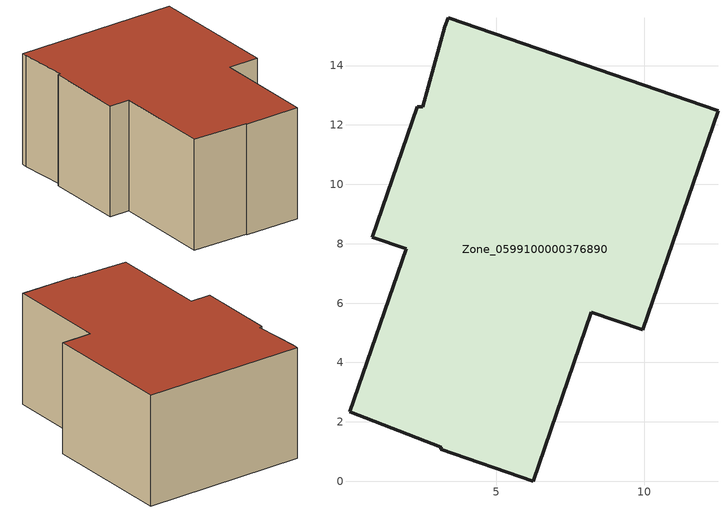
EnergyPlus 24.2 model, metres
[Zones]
Zone_0599100000376890
 floor ground (C_G): 2.36,12.62 2.53,12.62 3.28,15.3 3.39,15.61 12.48,12.48 9.93,5.09 8.21,5.69 6.26,0 3.13,1.07 3.16,1.14 0.07,2.34 1.97,7.83 0.84,8.22 z0
 wall outside (C_F): 3.13,1.07 6.26,0 8.21,5.69 9.93,5.09 12.48,12.48 3.39,15.61 3.28,15.3 2.53,12.62 2.36,12.62 0.84,8.22 1.97,7.83 0.07,2.34 3.16,1.14 3.13,1.07 z0:6.5
 roof outside (C_R): 0.07,2.34 3.16,1.14 3.13,1.07 6.26,0 8.21,5.69 9.93,5.09 12.48,12.48 3.39,15.61 3.28,15.3 2.53,12.62 2.36,12.62 0.84,8.22 1.97,7.83 z6.5
[BUILDING]
Pand.0599100000376890: North Axis=0; Terrain=City; Loads Convergence Tolerance Value=0.04; Temperature Convergence Tolerance Value=0.4; Solar Distribution=FullExterior; Maximum Number of Warmup Days=25; Minimum Number of Warmup Days=1
[Site:Location]
Rotterdam.The.Hague.AP_ZH_NLD Design_Conditions: Latitude=51.96; Longitude=4.45; Time Zone=1; Elevation=-4.5
[SITE:GROUNDTEMPERATURE:BUILDINGSURFACE]
18, 18, 18, 18, 18, 18, 18, 18, 18, 18, 18, 18
[MATERIAL] Thermal Absorptance=0.9; Solar Absorptance=0.7; Visible Absorptance=0.7
Name | Roughness | Thickness | Conductivity | Density | Specific Heat
G.D.1992-2005 | MediumSmooth | 0.15 | 0.06 | 540 | 1210
F.D.1992-2005 | Rough | 0.3 | 0.12 | 1920 | 840
R.D.1992-2005 | MediumRough | 0.2 | 0.08 | 1500 | 1000
[CONSTRUCTION]
C_G: G.D.1992-2005
C_F: F.D.1992-2005
C_R: R.D.1992-2005
[ZONE]
Zone_0599100000376890: Type=1; Multiplier=1; Ceiling Height=Autocalculate; Volume=Autocalculate; Floor Area=autocalculate; Part of Total Floor Area=Yes
[ZONEINFILTRATION:DESIGNFLOWRATE]
Infil_Zone_0599100000376890: Zone or ZoneList or Space or SpaceList=Zone_0599100000376890; Schedule=AlwaysOn; Design Flow Rate Calculation Method=Flow/Area; Flow Rate per Floor Area=0.0021; Constant Term Coefficient=1; Temperature Term Coefficient=0; Velocity Term Coefficient=0; Velocity Squared Term Coefficient=0
[HVACTEMPLATE:ZONE:IDEALLOADSAIRSYSTEM]
Zone_0599100000376890: Maximum Heating Supply Air Temperature=50; Minimum Cooling Supply Air Temperature=13; Maximum Heating Supply Air Humidity Ratio=0.0156; Minimum Cooling Supply Air Humidity Ratio=0.0077; Heating Limit=NoLimit; Cooling Limit=NoLimit; Dehumidification Control Type=ConstantSensibleHeatRatio; Cooling Sensible Heat Ratio=0.7; Dehumidification Setpoint=60; Humidification Control Type=None; Humidification Setpoint=30; Outdoor Air Method=None; Outdoor Air Flow Rate per Person=0.00944; Outdoor Air Flow Rate per Zone Floor Area=0; Outdoor Air Flow Rate per Zone=0; Demand Controlled Ventilation Type=None; Outdoor Air Economizer Type=NoEconomizer; Heat Recovery Type=None; Sensible Heat Recovery Effectiveness=0.7; Latent Heat Recovery Effectiveness=0.65
[ZONECONTROL:THERMOSTAT]
ThermostatControl_Zone_0599100000376890: Zone or ZoneList=Zone_0599100000376890; Control Type Schedule=DualSetpointControlType; Control 1=Thermostat_Zone_0599100000376890; Temperature Difference Between Cutout And Setpoint=0
[THERMOSTATSETPOINT:DUALSETPOINT]
Thermostat_Zone_0599100000376890: Heating Setpoint Temperature Schedule=HeatingSetpoint_Zone_0599100000376890; Cooling Setpoint Temperature Schedule=CoolingSetpoint_Zone_0599100000376890
[SCHEDULE:COMPACT]
HeatingSetpoint_Zone_0599100000376890: Through: 12/31, For: AllDays, Until: 24:00, 21
CoolingSetpoint_Zone_0599100000376890: Through: 12/31, For: AllDays, Until: 24:00, 24
DualSetpointControlType: Through: 12/31, For: AllDays, Until: 24:00, 4
AlwaysOn: Through: 12/31, For: AllDays, Until: 24:00, 1
